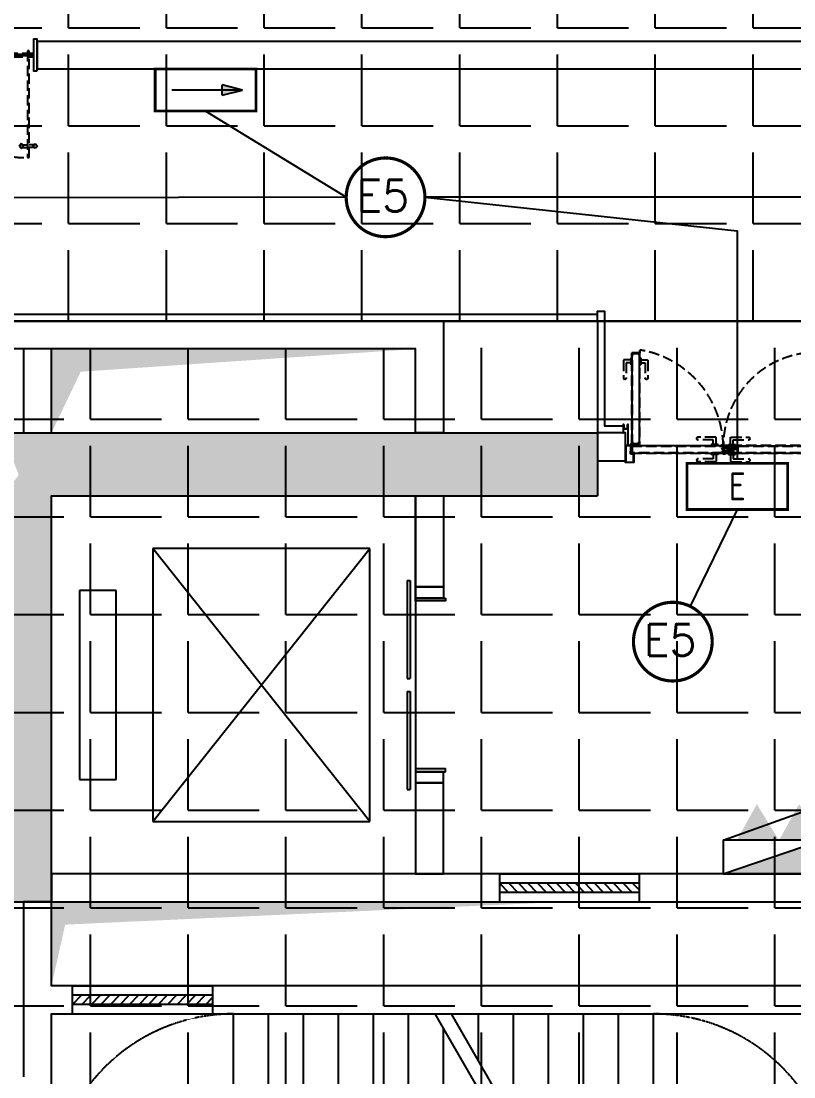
# Model space of a CAD drawing. Extents: x -284868 to 304789, y -137694 to 137894.
# Drawn here: x 141180 to 146701, y 707 to 8250 of the extents above; entities that cross this region are included whole.
import ezdxf
from ezdxf.enums import TextEntityAlignment as Align

# ---------------------------------------------------------------- set-up
doc = ezdxf.new("R2010")
doc.units = 0
doc.linetypes.add('DASH', pattern=[0.35, 0.25, -0.1])
doc.layers.get('0').update_dxf_attribs({"linetype": 'CONTINUOUS'})
for name, color, linetype in [('0-墙', 4, 'CONTINUOUS'), ('0-建筑柱体', 251, 'CONTINUOUS'), ('0-消防栓(给排水)', 9, 'CONTINUOUS'), ('0-电梯', 3, 'CONTINUOUS'), ('0-窗', 11, 'CONTINUOUS'), ('0-非设计区域', 251, 'CONTINUOUS'), ('1P-DOOR-门扇', 2, 'CONTINUOUS'), ('1P-DP-门套', 2, 'CONTINUOUS'), ('DIM-应急', 1, 'CONTINUOUS'), ('EQUIP-照明', 3, 'CONTINUOUS'), ('P-完成面', 42, 'CONTINUOUS'), ('P-平面楼梯', 3, 'CONTINUOUS'), ('P-门扇', 6, 'CONTINUOUS'), ('WIRE-照明', 130, 'CONTINUOUS')]:
    doc.layers.add(name, color=color, linetype=linetype)
doc.styles.add('_TEL_ATTDEF', font='GBENOR', dxfattribs={"width": 0.8, "height": 3, "bigfont": 'GBCBIG'})
doc.styles.add('_TEL_DIM', font='SIMPLEX', dxfattribs={"width": 0.8, "height": 3.5, "bigfont": 'HZTXT'})
pattern_1 = [(45, (-0.1692, 11.7), (-1.12253, 1.12253), []), (135, (-0.1692, 11.7), (-1.12253, -1.12253), [])]

# ---------------------------------------------------------------- blocks, each defined once
blk = doc.blocks.new('sgASGHHHH')
for points in [[(-102879.2, -897424), (-102645.8, -897574), (-98745.8, -897574), (-98745.8, -897124), (-102995.8, -897124)], [(-102645.8, -900474), (-102645.8, -897574), (-102879.2, -897424), (-102995.8, -897574), (-102995.8, -900474)]]:
    blk.add_hatch(color=256).paths.add_polyline_path(points)
at = {"color": 4}
for p, q in [((-102995.8, -897124), (-98745.8, -897124)), ((-98745.8, -897124), (-98745.8, -897574)), ((-102645.8, -900474), (-102645.8, -897574)), ((-102645.8, -897574), (-98745.8, -897574)), ((-102995.8, -900474), (-102645.8, -900474))]:
    blk.add_line(p, q, dxfattribs=at)
blk = doc.blocks.new('$WINLIB2D$00000039')
at = {"color": 0}
for points in [[(-0.5, 0.5), (-0.5, -0.5)], [(0.5, 0.5), (-0.5, 0.5)], [(0.5, -0.5), (0.5, 0.5)], [(-0.5, 0.1667), (0.5, 0.1667)], [(-0.3839, -0.1667), (-0.448, 0.1667)], [(-0.3159, -0.1667), (-0.38, 0.1667)], [(-0.2479, -0.1667), (-0.312, 0.1667)], [(-0.1799, -0.1667), (-0.244, 0.1667)], [(-0.1119, -0.1667), (-0.176, 0.1667)], [(-0.0439, -0.1667), (-0.108, 0.1667)], [(0.0241, -0.1667), (-0.04, 0.1667)], [(0.0921, -0.1667), (0.028, 0.1667)], [(0.16, -0.1667), (0.0959, 0.1667)], [(0.228, -0.1667), (0.1639, 0.1667)], [(0.296, -0.1667), (0.2319, 0.1667)], [(0.364, -0.1667), (0.2999, 0.1667)], [(0.432, -0.1667), (0.3679, 0.1667)], [(0.5, -0.1667), (0.4359, 0.1667)], [(-0.4519, -0.1667), (-0.5, 0.0836)], [(-0.5, -0.1667), (0.5, -0.1667)], [(0.5, -0.5), (-0.5, -0.5)]]:
    blk.add_lwpolyline(points, dxfattribs=at)
blk = doc.blocks.new('A$C5B4E3DF6')
for p, q in [((0, 240), (-658.7, 476.9)), ((-700, 0), (-700, 240)), ((0, 0), (-700, 240)), ((-700, 240), (0, 240)), ((0, 240), (0, 0)), ((0, 0), (-700, 0))]:
    blk.add_line(p, q)
for points in [[(-700, 240), (-541.4, 498.1), (-398.1, 240)], [(-398.1, 240), (-239.5, 498.1), (-96.1, 240)], [(-700, 0), (-700, 240), (0, 0)]]:
    blk.add_solid(points)
blk = doc.blocks.new('A$C3F6147FC')
at = {"xscale": -1}
blk.add_blockref('A$C5B4E3DF6', (11200, 17550), dxfattribs=at)
blk = doc.blocks.new('A$C74d47d92')
for p, q in [((-4850, -1240), (-4850, 0)), ((-4850, -1240), (-4850, 0)), ((-4600, -1240), (-4600, 0)), ((-4350, -1240), (-4350, 0)), ((-4100, -1240), (-4100, 0)), ((-3850, -1240), (-3850, 0)), ((-3600, -1240), (-3600, 0)), ((-3059.9, -602.9), (-3408, 0)), ((-2959.9, -576.1), (-3292.5, 0)), ((-3100, -333.5), (-3100, 0)), ((-2850, -766.5), (-2850, 0)), ((-2600, -1199.5), (-2600, 0)), ((-2350, -1240), (-2350, 0)), ((-2100, -1240), (-2100, 0)), ((-1850, -1240), (-1850, 0)), ((-3350, -1240), (-3350, -100.5)), ((-3100, -1240), (-3100, -533.5)), ((-2879.5, -554.5), (-3059.9, -602.9)), ((-3052.4, -760.6), (-2879.5, -554.5)), ((-2880.1, -714.4), (-3052.4, -760.6)), ((-2657.5, -1300), (-2980.1, -741.2)), ((-2542, -1300), (-2880.1, -714.4)), ((-2850, -1240), (-2850, -966.5)), ((-2692.1, -1240), (-4910, -1240)), ((-4910, -1240), (-4910, -1560)), ((-1790, -1240), (-2576.6, -1240)), ((-1790, -1560), (-1790, -1240)), ((-2657.5, -1300), (-4850, -1300)), ((-2657.5, -1300), (-4850, -1300)), ((-4850, -1300), (-4850, -1500)), ((-4850, -1500), (-4850, -1300)), ((-1850, -1300), (-2542, -1300)), ((-1850, -1300), (-2542, -1300)), ((-1850, -1500), (-1850, -1300)), ((-1850, -1300), (-1850, -1500)), ((-4850, -1500), (-1850, -1500)), ((-4850, -1500), (-1850, -1500)), ((-4910, -1560), (-1790, -1560)), ((-4850, -1560), (-4850, -2800)), ((-4850, -2800), (-4850, -1560)), ((-4600, -1560), (-4600, -2800)), ((-4350, -1560), (-4350, -2800)), ((-4100, -1560), (-4100, -2800)), ((-3850, -1560), (-3850, -2800)), ((-3600, -1560), (-3600, -2800)), ((-3350, -1560), (-3350, -2800)), ((-3100, -1560), (-3100, -2800)), ((-2850, -1560), (-2850, -2800)), ((-2600, -1560), (-2600, -2800)), ((-2350, -1560), (-2350, -2800)), ((-2100, -1560), (-2100, -2800)), ((-1850, -1560), (-1850, -2800))]:
    blk.add_line(p, q)
at = {"linetype": 'DASH'}
for points in [[(-4850, 0, 0.414214), (-6150, -1300), (-6150, -1500, 0.414214), (-4850, -2800)], [(-1850, 0, -0.414214), (-550, -1300), (-550, -1500, -0.414214), (-1850, -2800)]]:
    blk.add_lwpolyline(points, format="xyb", dxfattribs=at)
for points in [[(-1725, -2150, 0, 0, 0), (-5500, -2150, 0, 0, 0), (-5500, -650, 0, 0, 0), (-3100, -650, 0, 80, 0), (-3400, -650, 0, 0, 0)], [(-1725, -650, 0, 0, 0), (-2850, -650, 0, 80, 0), (-2550, -650, 0, 0, 0)]]:
    blk.add_lwpolyline(points, format="xyseb")
blk = doc.blocks.new('213r5467')
for p, q in [((-90909.2, -260063), (-90909.2, -260325.5)), ((-89559.2, -260063), (-90909.2, -260063)), ((-89559.2, -260325.5), (-89559.2, -260063)), ((-90909.2, -260325.5), (-89559.2, -260325.5)), ((-91209.2, -260588), (-91209.2, -262138)), ((-89259.2, -260588), (-91209.2, -260588)), ((-91209.2, -260588), (-89259.2, -262138)), ((-91209.2, -262138), (-89259.2, -260588)), ((-89259.2, -262138), (-89259.2, -260588)), ((-91209.2, -262138), (-89259.2, -262138))]:
    blk.add_line(p, q)
blk.add_lwpolyline([(-88884.2, -262463), (-91584.2, -262463), (-91584.2, -259863), (-88884.2, -259863), (-88884.2, -262463)])
blk = doc.blocks.new('$DORLIB2D$00000127')
at = {"color": 0}
for points in [[(-0.5333, 0.7949), (-0.5333, 0.6904)], [(-0.0333, 0.7949), (-0.5333, 0.7949)], [(-0.0333, 0.7949), (-0.0333, 0.6904)], [(0.5333, 0.7949), (0.0333, 0.7949)], [(0.0333, 0.7949), (0.0333, 0.6904)], [(0.5333, 0.7949), (0.5333, 0.6904)], [(-0.0333, 0.6904), (-0.5333, 0.6904)], [(0.5333, 0.6904), (0.0333, 0.6904)], [(0.5, 0.5), (-0.5, 0.5)]]:
    blk.add_lwpolyline(points, dxfattribs=at)
blk = doc.blocks.new('A$C612A7C51')
for p, q in [((0.2, 34.9), (2.5, 34.9)), ((0.2, 34.9), (0.2, -1.2)), ((2.5, 34.9), (2.5, -1.2)), ((0.2, -1.2), (0.6, -3.1))]:
    blk.add_line(p, q)
for centre, radius, start, end in [((1.4, -6.7), 5.62, 101.53696, 78.46304), ((1.4, -6.7), 3.75, 100.86771, 85.47503), ((3.5, -0.1), 3.43, 199.35235, 238.0625)]:
    blk.add_arc(centre, radius, start, end)
blk = doc.blocks.new('A$C46293241')
at = {"layer": '1P-DP-门套'}
h = blk.add_hatch(dxfattribs=at)
h.set_pattern_fill('ANSI37', color=8, scale=0.3, style=0)
h.set_pattern_definition([(45, (-55.7338, 55.9993), (-0.67352, 0.67352), []), (135, (-55.7338, 55.9993), (-0.67352, -0.67352), [])])
h.paths.add_polyline_path([(-44.4, 58), (-44.4, 56), (-55.7, 56), (-55.7, 58)])
h = blk.add_hatch(dxfattribs=at)
h.set_pattern_fill('ANSI37', color=8, scale=0.3, style=0)
h.set_pattern_definition([(45, (-40.75, 41.9725), (-0.67352, 0.67352), []), (135, (-40.75, 41.9725), (-0.67352, -0.67352), [])])
h.paths.add_polyline_path([(-38.7, 42), (-40.7, 42), (-40.7, 56.7), (-38.7, 56.7)])
at = {"layer": '1P-DP-门套', "color": 8}
for points in [[(-44.4, 58), (-44.4, 56), (-55.7, 56), (-55.7, 58)], [(-38.7, 42), (-40.7, 42), (-40.7, 56.7), (-38.7, 56.7)]]:
    blk.add_lwpolyline(points, close=True, dxfattribs=at)
at = {"layer": 'P-完成面'}
blk.add_lwpolyline([(-39.3, 40.1, 0.238815), (-38.7, 41.1), (-38.7, 58), (-60, 58), (-60, 120), (0, 120), (0, 100), (-1.2, 100), (-1.2, 118.8), (-58.8, 118.8), (-58.8, 59.2), (-37.5, 59.2), (-37.5, 40.5, -0.238815), (-38.1, 39.5), (-38.2, 39.4, 0.238815), (-38.7, 38.4), (-38.7, 1.2), (-1.2, 1.2), (-1.2, 20), (0, 20), (0, 0), (-39.9, 0), (-39.9, 39, -0.238815), (-39.4, 40), (-39.3, 40.1)], format="xyb", dxfattribs=at)
blk.add_lwpolyline([(-3.2, 113.6), (-1.2, 113.6), (-1.2, 5.6), (-3.2, 5.6)], close=True, dxfattribs=at)
blk = doc.blocks.new('A$C31043D8C')
at = {"layer": 'P-门扇', "color": 251, "linetype": 'DASH', "ltscale": 300}
for p, q in [((-25, 0), (-25, -6)), ((-25, 0), (25, 0)), ((25, 0), (25, -6)), ((-23, -8), (23, -8)), ((-10, -8), (-10, -55)), ((-5, -60), (122, -60)), ((10, -8), (10, -40)), ((10, -40), (122, -40)), ((127, -45), (127, -55))]:
    blk.add_line(p, q, dxfattribs=at)
for centre, radius, start, end in [((-23, -6), 2, 180, 270), ((-5, -55), 5, 180, 270), ((23, -6), 2, 270, 0), ((122, -45), 5, 0, 90), ((122, -55), 5, 270, 0)]:
    blk.add_arc(centre, radius, start, end, dxfattribs=at)
blk = doc.blocks.new('*U269')
at = {"layer": 'P-门扇', "linetype": 'DASH', "ltscale": 300}
h = blk.add_hatch(dxfattribs=at)
h.set_pattern_fill('ANSI37', color=251, scale=0.5, style=0)
h.set_pattern_definition(pattern_1)
h.paths.add_polyline_path([(2.3, 11.7), (2.3, 41.7), (-0.2, 41.7), (-0.2, 11.7)])
h = blk.add_hatch(dxfattribs=at)
h.set_pattern_fill('ANSI37', color=251, scale=0.2, style=0)
h.set_pattern_definition([(45, (657.35, 55.1438), (-0.449013, 0.449013), []), (135, (657.35, 55.1438), (-0.449013, -0.449013), [])])
h.paths.add_polyline_path([(657.4, 56), (669.3, 56), (669.3, 55.1), (657.4, 55.1)])
at = {"layer": 'P-门扇', "color": 251, "linetype": 'DASH', "ltscale": 300}
for points in [[(2.3, 11.7), (2.3, 41.7), (-0.2, 41.7), (-0.2, 11.7)], [(0.8, 54.2), (654.7, 54.2), (654.7, 51.2), (0.8, 51.2)], [(0.8, 3.8), (654.7, 3.8), (654.7, 0.8), (0.8, 0.8)], [(657.4, 56), (669.3, 56), (669.3, 55.1), (657.4, 55.1)]]:
    blk.add_lwpolyline(points, close=True, dxfattribs=at)
for points in [[(654.7, 57.6), (654.7, 0.8), (0.8, 0.8), (0.8, 10.8), (3.3, 10.8), (3.3, 24.1), (2.4, 24.1), (2.4, 11.6), (0, 11.6), (0, 0), (655.5, 0), (655.5, 56.8), (671.2, 56.8, 0.995191), (671.2, 57.6), (653.4, 57.6, 0.414214), (653.2, 57.4), (653.2, 55.2, -0.414214), (652.2, 54.2), (0.8, 54.2), (0.8, 42.5), (3.3, 42.5), (3.3, 24.2), (2.4, 24.2), (2.4, 41.8), (0, 41.8), (0, 55), (652.2, 55, 0.414214), (652.4, 55.2), (652.4, 57.4, -0.414214), (653.4, 58.4), (671.1, 58.4, -1), (671.2, 56), (657.4, 56), (657.4, 56.8)], [(6.5, 5), (19.8, 5), (19.8, 3.8), (19.8, 5), (6.5, 5, -0.414214), (6, 5.5), (6, 49.5, -0.414214), (6.5, 50), (19.8, 50), (19.8, 51.2), (6.5, 51.2, 0.414214), (4.8, 49.5), (4.8, 5.8, 0.414214), (6.8, 3.8), (19.8, 3.8)], [(651.4, 5), (638.2, 5), (638.2, 3.8), (638.2, 5), (651.4, 5, 0.414214), (652, 5.5), (652, 49.5, 0.414214), (651.4, 50), (638.2, 50), (638.2, 51.2), (651.4, 51.2, -0.414214), (653.2, 49.5), (653.2, 5.8, -0.414214), (651.1, 3.8), (638.2, 3.8)]]:
    blk.add_lwpolyline(points, format="xyb", dxfattribs=at)
at = {"layer": '1P-DOOR-门扇', "color": 8, "linetype": 'ByBlock', "rotation": 180}
blk.add_blockref('A$C31043D8C', (595.4, 55), dxfattribs=at)
at = {"layer": '1P-DOOR-门扇', "color": 8, "linetype": 'ByBlock', "xscale": -1}
blk.add_blockref('A$C31043D8C', (595.4, 0), dxfattribs=at)
blk = doc.blocks.new('*U270')
at = {"layer": 'P-门扇', "linetype": 'DASH', "ltscale": 300}
h = blk.add_hatch(dxfattribs=at)
h.set_pattern_fill('ANSI37', color=251, scale=0.5, style=0)
h.set_pattern_definition(pattern_1)
h.paths.add_polyline_path([(2.3, 11.7), (2.3, 41.7), (-0.2, 41.7), (-0.2, 11.7)])
h = blk.add_hatch(dxfattribs=at)
h.set_pattern_fill('ANSI37', color=251, scale=0.2, style=0)
h.set_pattern_definition([(45, (657.4896, 55.1438), (-0.449013, 0.449013), []), (135, (657.4896, 55.1438), (-0.449013, -0.449013), [])])
h.paths.add_polyline_path([(657.5, 56), (669.5, 56), (669.5, 55.1), (657.5, 55.1)])
at = {"layer": 'P-门扇', "color": 251, "linetype": 'DASH', "ltscale": 300}
for points in [[(2.3, 11.7), (2.3, 41.7), (-0.2, 41.7), (-0.2, 11.7)], [(0.8, 54.2), (654.8, 54.2), (654.8, 51.2), (0.8, 51.2)], [(0.8, 3.8), (654.8, 3.8), (654.8, 0.8), (0.8, 0.8)], [(657.5, 56), (669.5, 56), (669.5, 55.1), (657.5, 55.1)]]:
    blk.add_lwpolyline(points, close=True, dxfattribs=at)
for points in [[(654.8, 57.6), (654.8, 0.8), (0.8, 0.8), (0.8, 10.8), (3.3, 10.8), (3.3, 24.1), (2.4, 24.1), (2.4, 11.6), (0, 11.6), (0, 0), (655.6, 0), (655.6, 56.8), (671.3, 56.8, 0.995191), (671.3, 57.6), (653.5, 57.6, 0.414214), (653.3, 57.4), (653.3, 55.2, -0.414214), (652.3, 54.2), (0.8, 54.2), (0.8, 42.5), (3.3, 42.5), (3.3, 24.2), (2.4, 24.2), (2.4, 41.8), (0, 41.8), (0, 55), (652.3, 55, 0.414214), (652.5, 55.2), (652.5, 57.4, -0.414214), (653.5, 58.4), (671.3, 58.4, -1), (671.3, 56), (657.5, 56), (657.5, 56.8)], [(6.5, 5), (19.8, 5), (19.8, 3.8), (19.8, 5), (6.5, 5, -0.414214), (6, 5.5), (6, 49.5, -0.414214), (6.5, 50), (19.8, 50), (19.8, 51.2), (6.5, 51.2, 0.414214), (4.8, 49.5), (4.8, 5.8, 0.414214), (6.8, 3.8), (19.8, 3.8)], [(651.6, 5), (638.3, 5), (638.3, 3.8), (638.3, 5), (651.6, 5, 0.414214), (652.1, 5.5), (652.1, 49.5, 0.414214), (651.6, 50), (638.3, 50), (638.3, 51.2), (651.6, 51.2, -0.414214), (653.3, 49.5), (653.3, 5.8, -0.414214), (651.3, 3.8), (638.3, 3.8)]]:
    blk.add_lwpolyline(points, format="xyb", dxfattribs=at)
at = {"layer": '1P-DOOR-门扇', "color": 8, "linetype": 'ByBlock', "rotation": 180}
blk.add_blockref('A$C31043D8C', (595.6, 55), dxfattribs=at)
at = {"layer": '1P-DOOR-门扇', "color": 8, "linetype": 'ByBlock', "xscale": -1}
blk.add_blockref('A$C31043D8C', (595.6, 0), dxfattribs=at)
blk = doc.blocks.new('A$C0AC0499D')
at = {"layer": 'P-门扇', "color": 251, "linetype": 'DASH', "ltscale": 300}
for p, q in [((0, 6), (-12, 6)), ((-12, 4), (-12, 6)), ((-12, 4), (0, -6)), ((0, -10), (0, 10)), ((0, 10), (3, 10)), ((3, -10), (3, 10)), ((3, 8), (88, 8)), ((88, 8), (88, -8)), ((98.8, 0), (-13.9, 0)), ((-4, 0), (0, 0)), ((3, -10), (0, -10)), ((2, 0), (1.2, 0)), ((3, -8), (88, -8))]:
    blk.add_line(p, q, dxfattribs=at)
blk = doc.blocks.new('A$C6733057F')
at = {"layer": 'P-门扇', "color": 251, "linetype": 'DASH', "ltscale": 300}
blk.add_line((102.6, -21.2), (102.6, 21.2), dxfattribs=at)
for points in [[(3.5, 13.9), (102.6, 13.9), (102.6, -14.1), (3.5, -14.1)], [(3.5, 12.4), (101.1, 12.4), (101.1, -12.6), (3.5, -12.6)]]:
    blk.add_lwpolyline(points, dxfattribs=at)
at = {"layer": '1P-DOOR-门扇', "color": 8}
blk.add_blockref('A$C31043D8C', (60, -25), dxfattribs=at)
at = {"layer": 'P-门扇', "color": 251, "linetype": 'DASH', "ltscale": 300, "extrusion": (0, 0, -1), "zscale": -1, "rotation": 180}
blk.add_blockref('A$C0AC0499D', (0, 0), dxfattribs=at)
blk = doc.blocks.new('*U267')
at = {"layer": 'P-门扇', "linetype": 'DASH', "ltscale": 300}
h = blk.add_hatch(dxfattribs=at)
h.set_pattern_fill('ANSI37', color=251, scale=0.5, angle=180, style=0)
h.set_pattern_definition([(225, (0.1692, 38.3), (1.12253, -1.12253), []), (315, (0.1692, 38.3), (1.12253, 1.12253), [])])
h.paths.add_polyline_path([(-2.3, 38.3), (-2.3, 8.3), (0.2, 8.3), (0.2, 38.3)])
h = blk.add_hatch(dxfattribs=at)
h.set_pattern_fill('ANSI37', color=251, scale=0.2, angle=180, style=0)
h.set_pattern_definition([(225, (-657.4896, -5.1438), (0.449013, -0.449013), []), (315, (-657.4896, -5.1438), (0.449013, 0.449013), [])])
h.paths.add_polyline_path([(-657.5, -6), (-669.5, -6), (-669.5, -5.1), (-657.5, -5.1)])
at = {"layer": 'P-门扇', "color": 251, "linetype": 'DASH', "ltscale": 300}
for points in [[(-654.8, -7.6), (-654.8, 49.2), (-0.8, 49.2), (-0.8, 39.2), (-3.3, 39.2), (-3.3, 25.9), (-2.4, 25.9), (-2.4, 38.4), (0, 38.4), (0, 50), (-655.6, 50), (-655.6, -6.8), (-671.3, -6.8, 0.995191), (-671.3, -7.6), (-653.5, -7.6, 0.414214), (-653.3, -7.4), (-653.3, -5.2, -0.414214), (-652.3, -4.2), (-0.8, -4.2), (-0.8, 7.5), (-3.3, 7.5), (-3.3, 25.8), (-2.4, 25.8), (-2.4, 8.2), (0, 8.2), (0, -5), (-652.3, -5, 0.414214), (-652.5, -5.2), (-652.5, -7.4, -0.414214), (-653.5, -8.4), (-671.3, -8.4, -1), (-671.3, -6), (-657.5, -6), (-657.5, -6.8)], [(-651.6, 45), (-638.3, 45), (-638.3, 46.2), (-638.3, 45), (-651.6, 45, 0.414214), (-652.1, 44.5), (-652.1, 0.5, 0.414214), (-651.6, 0), (-638.3, 0), (-638.3, -1.2), (-651.6, -1.2, -0.414214), (-653.3, 0.5), (-653.3, 44.2, -0.414214), (-651.3, 46.2), (-638.3, 46.2)], [(-6.5, 45), (-19.8, 45), (-19.8, 46.2), (-19.8, 45), (-6.5, 45, -0.414214), (-6, 44.5), (-6, 0.5, -0.414214), (-6.5, 0), (-19.8, 0), (-19.8, -1.2), (-6.5, -1.2, 0.414214), (-4.8, 0.5), (-4.8, 44.2, 0.414214), (-6.8, 46.2), (-19.8, 46.2)]]:
    blk.add_lwpolyline(points, format="xyb", dxfattribs=at)
for points in [[(-0.8, 46.2), (-654.8, 46.2), (-654.8, 49.2), (-0.8, 49.2)], [(-2.3, 38.3), (-2.3, 8.3), (0.2, 8.3), (0.2, 38.3)], [(-657.5, -6), (-669.5, -6), (-669.5, -5.1), (-657.5, -5.1)], [(-0.8, -4.2), (-654.8, -4.2), (-654.8, -1.2), (-0.8, -1.2)]]:
    blk.add_lwpolyline(points, close=True, dxfattribs=at)
at = {"layer": 'P-门扇', "color": 251, "linetype": 'DASH', "ltscale": 300, "extrusion": (0, 0, -1), "zscale": -1, "rotation": 180}
blk.add_blockref('A$C31043D8C', (595.6, 50), dxfattribs=at)
at = {"layer": 'P-门扇', "color": 251, "linetype": 'DASH', "ltscale": 300}
blk.add_blockref('A$C6733057F', (-655.6, 20), dxfattribs=at)
blk = doc.blocks.new('A$C18060901')
at = {"layer": 'P-完成面'}
for points in [[(0, 200), (0, 0), (80, 0), (80, 200)], [(80, -15), (100, -15), (100, 200), (80, 200)], [(1320, -15), (1300, -15), (1300, 200), (1320, 200)], [(1400, 200), (1400, 0), (1320, 0), (1320, 200)]]:
    blk.add_lwpolyline(points, close=True, dxfattribs=at)
blk = doc.blocks.new('A$C7B347943')
at = {"layer": 'P-门扇', "color": 251, "linetype": 'DASH', "ltscale": 300}
for p, q in [((-9.9, 0), (9.9, 0)), ((0, -9.9), (0, 9.9))]:
    blk.add_line(p, q, dxfattribs=at)
blk.add_lwpolyline([(114, -12), (114, 12), (-30, 12), (-30, -12)], close=True, dxfattribs=at)
at = {"layer": 'P-门扇', "color": 6, "linetype": 'DASH', "ltscale": 300}
blk.add_circle((0, 0), 6, dxfattribs=at)
blk = doc.blocks.new('A$C21f4e1ae')
at = {"layer": 'P-门扇', "color": 251, "linetype": 'DASH', "ltscale": 300}
for p, q in [((-775.5, 1), (-775.5, -34)), ((-755.5, 1), (-755.5, -34)), ((-775.5, -81), (-775.5, -46)), ((-755.5, -81), (-755.5, -46)), ((-775.5, -1469), (-775.5, -1504)), ((-755.5, -1469), (-755.5, -1504)), ((-775.5, -1551), (-775.5, -1516)), ((-755.5, -1551), (-755.5, -1516))]:
    blk.add_line(p, q, dxfattribs=at)
at = {"layer": 'P-门扇', "color": 8}
for p, q in [((-120, -10), (-120, -772.5)), ((-110, -10), (-110, -772.5)), ((-120, -1540), (-120, -777.5)), ((-110, -1540), (-110, -777.5))]:
    blk.add_line(p, q, dxfattribs=at)
at = {"layer": 'P-门扇', "color": 251}
for p, q in [((-156, -680.5), (-121, -680.5)), ((-156, -700.5), (-121, -700.5)), ((-74, -680.5), (-109, -680.5)), ((-74, -700.5), (-109, -700.5)), ((-156, -849.5), (-121, -849.5)), ((-156, -869.5), (-121, -869.5)), ((-74, -849.5), (-109, -849.5)), ((-74, -869.5), (-109, -869.5))]:
    blk.add_line(p, q, dxfattribs=at)
at = {"layer": 'P-门扇', "color": 251, "linetype": 'DASH', "ltscale": 300}
for points in [[(-748, 8.5), (-765.5, 26), (-783, 8.5), (-765.5, -9)], [(-752.2, 8.5), (-765.5, 21.8), (-778.8, 8.5), (-765.5, -4.8)], [(-847.5, -35), (-846.5, -34), (-86, -34), (-85, -35), (-85, -45), (-86, -46), (-846.5, -46), (-847.5, -45)], [(-748, -88.5), (-765.5, -106), (-783, -88.5), (-765.5, -71)], [(-752.2, -88.5), (-765.5, -101.8), (-778.8, -88.5), (-765.5, -75.2)], [(-847.5, -1515), (-846.5, -1516), (-86, -1516), (-85, -1515), (-85, -1505), (-86, -1504), (-846.5, -1504), (-847.5, -1505)], [(-748, -1461.5), (-765.5, -1444), (-783, -1461.5), (-765.5, -1479)], [(-752.2, -1461.5), (-765.5, -1448.2), (-778.8, -1461.5), (-765.5, -1474.8)], [(-748, -1558.5), (-765.5, -1576), (-783, -1558.5), (-765.5, -1541)], [(-752.2, -1558.5), (-765.5, -1571.8), (-778.8, -1558.5), (-765.5, -1545.2)]]:
    blk.add_lwpolyline(points, close=True, dxfattribs=at)
at = {"layer": 'P-门扇'}
for points in [[(-110, -772.5), (-109, -771.5), (-109, -11), (-110, -10), (-120, -10), (-121, -11), (-121, -771.5), (-120, -772.5)], [(-110, -777.5), (-109, -778.5), (-109, -1539), (-110, -1540), (-120, -1540), (-121, -1539), (-121, -778.5), (-120, -777.5)]]:
    blk.add_lwpolyline(points, close=True, dxfattribs=at)
at = {"layer": 'P-门扇', "color": 251}
for points in [[(-163.5, -673), (-181, -690.5), (-163.5, -708), (-146, -690.5)], [(-163.5, -677.2), (-176.8, -690.5), (-163.5, -703.8), (-150.2, -690.5)], [(-66.5, -673), (-49, -690.5), (-66.5, -708), (-84, -690.5)], [(-66.5, -677.2), (-53.2, -690.5), (-66.5, -703.8), (-79.8, -690.5)], [(-163.5, -877), (-181, -859.5), (-163.5, -842), (-146, -859.5)], [(-163.5, -872.8), (-176.8, -859.5), (-163.5, -846.2), (-150.2, -859.5)], [(-66.5, -877), (-49, -859.5), (-66.5, -842), (-84, -859.5)], [(-66.5, -872.8), (-53.2, -859.5), (-66.5, -846.2), (-79.8, -859.5)]]:
    blk.add_lwpolyline(points, close=True, dxfattribs=at)
at = {"layer": 'P-门扇', "color": 251, "linetype": 'DASH', "ltscale": 300}
for centre, start, end in [((-133.7, -58.7), 178.68099, 271.31901), ((-133.7, -1491.3), 88.68099, 181.31901)]:
    blk.add_arc(centre, 714, start, end, dxfattribs=at)
at = {"layer": 'P-门扇', "extrusion": (0, 0, -1), "zscale": -1, "rotation": 270}
blk.add_blockref('A$C7B347943', (115, -40), dxfattribs=at)
at = {"layer": 'P-门扇', "rotation": 90.00000000000001}
blk.add_blockref('A$C7B347943', (-115, -1510), dxfattribs=at)
blk = doc.blocks.new('A$C2652ee14')
at = {"layer": 'P-完成面'}
for p, q in [((-200, 1600), (-200, 1595)), ((0, 1600), (0, 1595)), ((-200, 0), (-200, 5)), ((0, 0), (0, 5))]:
    blk.add_line(p, q, dxfattribs=at)
for points in [[(-215, 1595), (-215, 1575), (15, 1575), (15, 1595)], [(-215, 5), (-215, 25), (15, 25), (15, 5)]]:
    blk.add_lwpolyline(points, close=True, dxfattribs=at)
blk = doc.blocks.new('$equip_U$00000112(caizejiong)')
at = {"color": 3, "const_width": 0.03}
blk.add_lwpolyline([(0.006, 0.375, -1), (0.006, -0.375, -1), (0.006, 0.375, -0.9514)], format="xyb", dxfattribs=at)
blk.add_circle((0.006, 0), 0.375)
for p in [(0.006, 0.375), (-0.369, 0), (0.381, 0), (0.006, -0.375)]:
    blk.add_point(p)
at = {"color": 7, "style": '_TEL_DIM'}
blk.add_attdef('$TEXT$', text='', height=0.3, dxfattribs=at).set_placement((-0.02, 0.016), align=Align.MIDDLE_CENTER)
at = {"color": 7, "style": '_TEL_DIM', "flags": 1}
for tag in ['A', 'REMARK']:
    blk.add_attdef(tag, text='', height=0.00002, dxfattribs=at).set_placement((0, 0), align=Align.MIDDLE_CENTER)
blk = doc.blocks.new('$equip$00002541')
blk.add_hatch(color=256).paths.add_polyline_path([(-0.24, 0.372), (-0.528, 0.3), (-0.24, 0.228)])
for p, q in [((-0.72, 0.6), (-0.72, 0)), ((0.72, 0.6), (-0.72, 0.6)), ((0.72, 0), (0.72, 0.6)), ((-0.24, 0.372), (-0.528, 0.3)), ((-0.24, 0.372), (-0.24, 0.228)), ((-0.528, 0.3), (-0.24, 0.228)), ((-0.72, 0), (0.72, 0))]:
    blk.add_line(p, q)
at = {"color": 7}
blk.add_line((-0.48, 0.3), (0.48, 0.3), dxfattribs=at)
at = {"const_width": 0.04}
blk.add_lwpolyline([(-0.72, 0.6), (-0.72, 0), (0.72, 0), (0.72, 0.6), (-0.72, 0.6), (-0.72, 0)], dxfattribs=at)
for p in [(0, 0.6), (-0.72, 0.3), (0.72, 0.3), (0, 0)]:
    blk.add_point(p)
at = {"color": 7, "style": '_TEL_DIM', "flags": 1}
blk.add_attdef('A', text='', height=0.00002, dxfattribs=at).set_placement((0, 0), align=Align.MIDDLE_CENTER)
blk = doc.blocks.new('$equip$00002534')
for p, q in [((-0.72, 0.66), (-0.72, 0)), ((0.72, 0.66), (-0.72, 0.66)), ((0.72, 0), (0.72, 0.66)), ((-0.72, 0), (0.72, 0))]:
    blk.add_line(p, q)
at = {"const_width": 0.04}
blk.add_lwpolyline([(-0.72, 0.66), (-0.72, 0), (0.72, 0), (0.72, 0.66), (-0.72, 0.66), (-0.72, 0)], dxfattribs=at)
for p in [(0, 0.66), (-0.72, 0.33), (0.72, 0.33), (0, 0)]:
    blk.add_point(p)
at = {"color": 7, "style": '_TEL_DIM'}
blk.add_attdef('$TEXT$', text='', height=0.4, dxfattribs=at).set_placement((0, 0.33), align=Align.MIDDLE_CENTER)
at = {"color": 7, "style": '_TEL_DIM', "flags": 1}
blk.add_attdef('A', text='', height=0.00002, dxfattribs=at).set_placement((0, 0), align=Align.MIDDLE_CENTER)

msp = doc.modelspace()

# ---------------------------------------------------------------- hatches: boundary and pattern name
at = {"layer": '0-非设计区域', "ltscale": 3}
h = msp.add_hatch(dxfattribs=at)
h.set_pattern_fill('ANGLE', color=256, scale=100)
h.set_pattern_definition([(0, (-290154.35, 452446.1), (0, 698.5), [508, -190.5]), (90, (-290154.35, 452446.1), (-698.5, 4e-14), [508, -190.5])])
h.paths.add_polyline_path([(136146.5, 19007.8), (136146.5, 16857.3), (138346.5, 16857.3), (138346.5, 6107.3), (149896.5, 6107.3), (149896.5, -11492.7), (151696.5, -11492.7), (151696.5, -1140.1), (161147, -1140.1), (161147, 19007.8)])
h = msp.add_hatch(dxfattribs=at)
h.set_pattern_fill('ANGLE', color=256, scale=100)
h.set_pattern_definition([(0, (-204082.86, 452446.1), (0, 698.5), [508, -190.5]), (90, (-204082.86, 452446.1), (-698.5, 4e-14), [508, -190.5])])
h.paths.add_polyline_path([(134996.5, -11692.7), (149896.5, -11692.7), (149896.5, 6107.3), (134996.5, 6107.3)])

# ---------------------------------------------------------------- linework, layer by layer
at = {"layer": '0-墙', "ltscale": 3}
msp.add_lwpolyline([(152396.5, 859.9), (151696.5, 859.9), (151696.5, 7907.3), (141296.5, 7907.3), (141296.5, 8107.3), (151896.5, 8107.3), (151896.5, 1059.9), (152596.5, 1059.9), (152596.5, 659.9), (152396.5, 659.9), (152396.5, 859.9)], dxfattribs=at)
at = {"layer": '0-墙'}
for points in [[(138021.5, 6107.3), (144196.5, 6107.3), (144196.5, 5307.3), (143996.5, 5307.3), (143996.5, 5907.3), (138021.5, 5907.3)], [(141396.5, 5907.3), (141196.5, 5907.3), (141196.5, 5307.3), (141396.5, 5307.3)], [(145296.5, 5107.3), (145496.5, 5107.3), (145496.5, 5307.3), (145296.5, 5307.3)], [(143996.5, 4857.3), (144196.5, 4857.3), (144196.5, 4207.3), (143996.5, 4207.3)], [(143996.5, 2157.3), (144196.5, 2157.3), (144196.5, 2807.3), (143996.5, 2807.3)]]:
    msp.add_lwpolyline(points, close=True, dxfattribs=at)
for points in [[(147296.5, 2157.3), (147296.5, 4857.3), (147096.5, 4857.3), (147096.5, 2157.3), (141396.5, 2157.3), (141396.5, 1957.3), (147546.5, 1957.3), (147546.5, 1357.3), (141396.5, 1357.3), (141396.5, 1957.3), (141196.5, 1957.3), (141196.5, 707.3)], [(141396.5, -1642.7), (141396.5, 1157.3), (147546.5, 1157.3), (147546.5, 457.3)]]:
    msp.add_lwpolyline(points, dxfattribs=at)
at = {"layer": '0-墙', "color": 251}
for points in [[(141396.5, 5307.3), (141396.5, 5907.3), (141605.5, 5745), (143996.5, 5907.3)], [(141396.5, 1357.3), (141396.5, 1957.3), (141494.6, 1795), (145046.5, 1957.3)]]:
    msp.add_solid(points, dxfattribs=at)
at = {"layer": '0-非设计区域', "ltscale": 3}
for points in [[(136146.5, 19007.8), (136146.5, 16857.3), (138346.5, 16857.3), (138346.5, 6107.3), (149896.5, 6107.3), (149896.5, -11492.7), (151696.5, -11492.7), (151696.5, -1140.1), (161147, -1140.1), (161147, 19007.8)], [(134996.5, -11692.7), (149896.5, -11692.7), (149896.5, 6107.3), (134996.5, 6107.3)]]:
    msp.add_lwpolyline(points, close=True, dxfattribs=at)
at = {"layer": 'DIM-应急'}
for points in [[(143502.5, 6990.8), (142497.3, 7607.3)], [(150502.5, 6990.8), (144065, 6990.8)], [(144065, 6990.8), (146296.5, 6751.1), (146296.5, 5122.3)], [(146296.5, 4760.6), (145959.2, 4069.4)]]:
    msp.add_lwpolyline(points, dxfattribs=at)
at = {"layer": 'P-完成面'}
for points in [[(138396.5, 6157.3), (145296.5, 6157.3)], [(145296.5, 6107.3), (145296.5, 6177.3), (145346.5, 6177.3), (145346.5, 5357.3), (145481.5, 5357.3)], [(144196.5, 6107.3), (145296.5, 6107.3), (145296.5, 5307.3)], [(145496.5, 5217.3), (145516.5, 5217.3), (145516.5, 5367.3), (145511.5, 5367.3), (145511.5, 5337.3), (145486.5, 5337.3), (145486.5, 5367.3), (145481.5, 5367.3), (145481.5, 5307.3), (145483, 5307.3), (145483, 5365.8), (145485, 5365.8), (145485, 5335.8), (145513, 5335.8), (145513, 5365.8), (145515, 5365.8), (145515, 5218.8), (145496.5, 5218.8), (145496.5, 5217.3)]]:
    msp.add_lwpolyline(points, dxfattribs=at)
at = {"layer": 'P-门扇', "color": 251, "linetype": 'DASH', "ltscale": 300}
for centre, radius, start, end in [((145486.4, 5199.3), 710.3, 1.4527, 80.72985), ((146864, 5215.9), 667.5, 96.18132, 179.87611)]:
    msp.add_arc(centre, radius, start, end, dxfattribs=at)
at = {"layer": 'WIRE-照明'}
msp.add_lwpolyline([(143502.5, 6990.8), (137505.5, 6979.3), (137001.9, 7436)], dxfattribs=at)

# ---------------------------------------------------------------- block references
at = {"xscale": -1, "rotation": 90}
msp.add_blockref('A$C18060901', (144196.5, 4207.3), dxfattribs=at)
at = {"layer": '0-建筑柱体'}
msp.add_blockref('sgASGHHHH', (244042.3, 902431.3), dxfattribs=at)
at = {"layer": '0-消防栓(给排水)', "color": 0}
msp.add_blockref('A$C3F6147FC', (134996.5, -15392.7), dxfattribs=at)
at = {"layer": '0-电梯', "rotation": 90}
msp.add_blockref('213r5467', (-118466.6, 93741.5), dxfattribs=at)
at = {"layer": '0-窗', "xscale": -1000, "zscale": -1000}
for p, yscale in [((145096.5, 2057.3), -200), ((142046.5, 1257.3), 200)]:
    msp.add_blockref('$WINLIB2D$00000039', p, dxfattribs=dict(at, yscale=yscale))
at = {"layer": 'EQUIP-照明', "xscale": 500, "yscale": 500, "zscale": 500, "rotation": 180}
msp.add_blockref('$equip$00002541', (142497.3, 7907.3), dxfattribs=at)
at = {"layer": 'EQUIP-照明', "xscale": 750, "yscale": 750, "zscale": 750}
for p in [(143779.1, 6990.8), (145831.2, 3816.7)]:
    msp.add_blockref('$equip_U$00000112(caizejiong)', p, dxfattribs=at).add_auto_attribs({'$TEXT$': 'E5'})
at = {"layer": 'EQUIP-照明'}
ref = msp.add_blockref('$equip$00002534', (146296.5, 5090.6), dxfattribs=dict(at, xscale=500, yscale=500, zscale=500, rotation=180))
ref.add_attrib('$TEXT$', 'E', dxfattribs={"layer": '0', "color": 7, "height": 200, "style": '_TEL_ATTDEF'}).set_placement((146296.5, 4925.6), align=Align.MIDDLE_CENTER)
at = {"layer": 'P-完成面', "ltscale": 3, "rotation": 90}
msp.add_blockref('A$C2652ee14', (141296.5, 8107.3), dxfattribs=at)
at = {"layer": 'P-完成面', "rotation": 180}
msp.add_blockref('A$C46293241', (145496.5, 5217.3), dxfattribs=at)
at = {"layer": 'P-平面楼梯', "ltscale": 3}
msp.add_blockref('A$C74d47d92', (147546.5, 1157.3), dxfattribs=at)
at = {"layer": 'P-门扇', "color": 1, "ltscale": 3, "rotation": 90}
msp.add_blockref('A$C21f4e1ae', (139721.5, 8122.3), dxfattribs=at)
at = {"layer": 'P-门扇', "xscale": -1}
for name, p, rotation in [('*U269', (145543.2, 5224.1), 270), ('A$C612A7C51', (145536.2, 5217.3), 180)]:
    msp.add_blockref(name, p, dxfattribs=dict(at, rotation=rotation))
at = {"layer": 'P-门扇', "color": 8, "linetype": 'DASH', "xscale": -1, "rotation": 180}
for name, p in [('*U270', (145539.4, 5217.3)), ('*U267', (146853.6, 5212.3))]:
    msp.add_blockref(name, p, dxfattribs=at)
at = {"layer": 'P-门扇', "xscale": 1400, "yscale": 200, "zscale": 1400, "rotation": 89.99999999999073}
msp.add_blockref('$DORLIB2D$00000127', (144096.5, 3507.3), dxfattribs=at)

doc.saveas('drawing.dxf')
